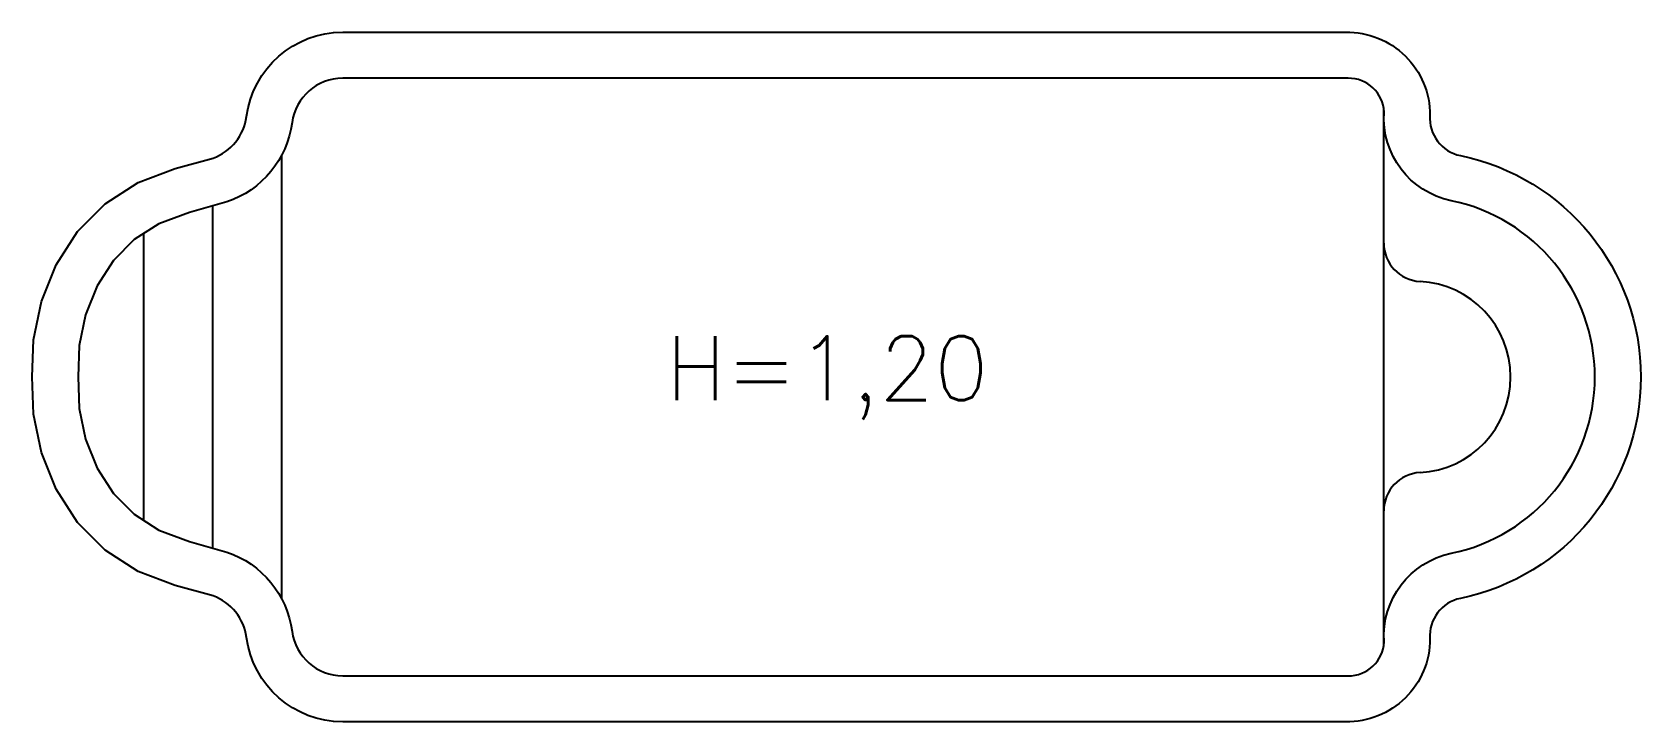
# Model space of a CAD drawing. Header units: millimetres. Extents: x 45.52 to 51.82, y 36.54 to 39.24.
import ezdxf
from ezdxf.enums import TextEntityAlignment as Align

# ---------------------------------------------------------------- set-up
doc = ezdxf.new("R2010")
doc.units = ezdxf.units.MM
doc.header["$LTSCALE"] = 10
doc.layers.add('50-txt_r200', color=6, linetype='Continuous')
doc.layers.add('piscinas_igui', color=3, linetype='Continuous')
doc.styles.add('r200', font='romans.shx')

msp = doc.modelspace()

# ---------------------------------------------------------------- linework, layer by layer
at = {"layer": 'piscinas_igui', "color": 2}
for p, q in [((50.8102, 36.842), (50.8102, 38.9428)), ((46.4943, 37.0233), (46.4943, 38.7615)), ((46.2243, 37.2222), (46.2243, 38.5625)), ((45.9543, 37.3304), (45.9543, 38.4544))]:
    msp.add_line(p, q, dxfattribs=at)
at = {"layer": 'piscinas_igui'}
for points in [[(45.5168, 37.8924), (45.5219, 38.0376), (45.5533, 38.1886), (45.6107, 38.3317), (45.694, 38.4614), (45.8024, 38.5709), (45.9323, 38.6539), (46.0766, 38.7081), (46.2253, 38.7497, 0.281016), (46.3561, 38.9119, -0.376067), (46.7328, 39.2424), (50.6611, 39.2424, -0.421087), (50.991, 38.9166, 0.375948), (51.1104, 38.759, -0.355835), (51.8168, 37.8924, -0.355835), (51.1104, 37.0257, 0.375948), (50.991, 36.8682, -0.421087), (50.6611, 36.5424), (46.7328, 36.5424, -0.376067), (46.3561, 36.8729, 0.281016), (46.2253, 37.035), (46.0766, 37.0767), (45.9323, 37.1308), (45.8024, 37.2138), (45.694, 37.3233), (45.6107, 37.4531), (45.5533, 37.5962), (45.5219, 37.7472)], [(45.6969, 37.8924), (45.7013, 37.7688), (45.7263, 37.6484), (45.7714, 37.536), (45.8352, 37.4365), (45.9162, 37.3547), (46.0132, 37.2927), (46.1326, 37.2479), (46.279, 37.2069, -0.286272), (46.5346, 36.8964, 0.376341), (46.7328, 36.7225), (50.6703, 36.7225, 0.404823), (50.8115, 36.8555, -0.375948), (51.0741, 37.202, 0.355835), (51.6368, 37.8924, 0.000078), (51.6368, 37.8924, 0.00001), (51.6368, 37.8924, 0.00001), (51.6368, 37.8924, 0.000078), (51.6368, 37.8924, 0.355835), (51.0741, 38.5827, -0.375948), (50.8115, 38.9293, 0.404823), (50.6703, 39.0622), (46.7328, 39.0622, 0.376341), (46.5346, 38.8884, -0.286272), (46.279, 38.5778), (46.1326, 38.5368), (46.0132, 38.4921), (45.9162, 38.4301), (45.8352, 38.3482), (45.7714, 38.2488), (45.7263, 38.1363), (45.7013, 38.0159)]]:
    msp.add_lwpolyline(points, format="xyb", close=True, dxfattribs=at)
at = {"layer": 'piscinas_igui', "color": 2}
for centre, radius, start, end in [((50.9602, 38.4165), 0.15, 180, 266.89847), ((50.9319, 37.8924), 0.3749, 0, 86.91907), ((50.9319, 37.8924), 0.3749, 273.08093, 0), ((50.9602, 37.3683), 0.15, 93.10153, 180)]:
    msp.add_arc(centre, radius, start, end, dxfattribs=at)

# ---------------------------------------------------------------- texts
at = {"layer": '50-txt_r200', "style": 'r200'}
msp.add_text('H=1,20', height=0.25, dxfattribs=at).set_placement((48.6305, 37.8019), align=Align.CENTER)

doc.saveas('drawing.dxf')
